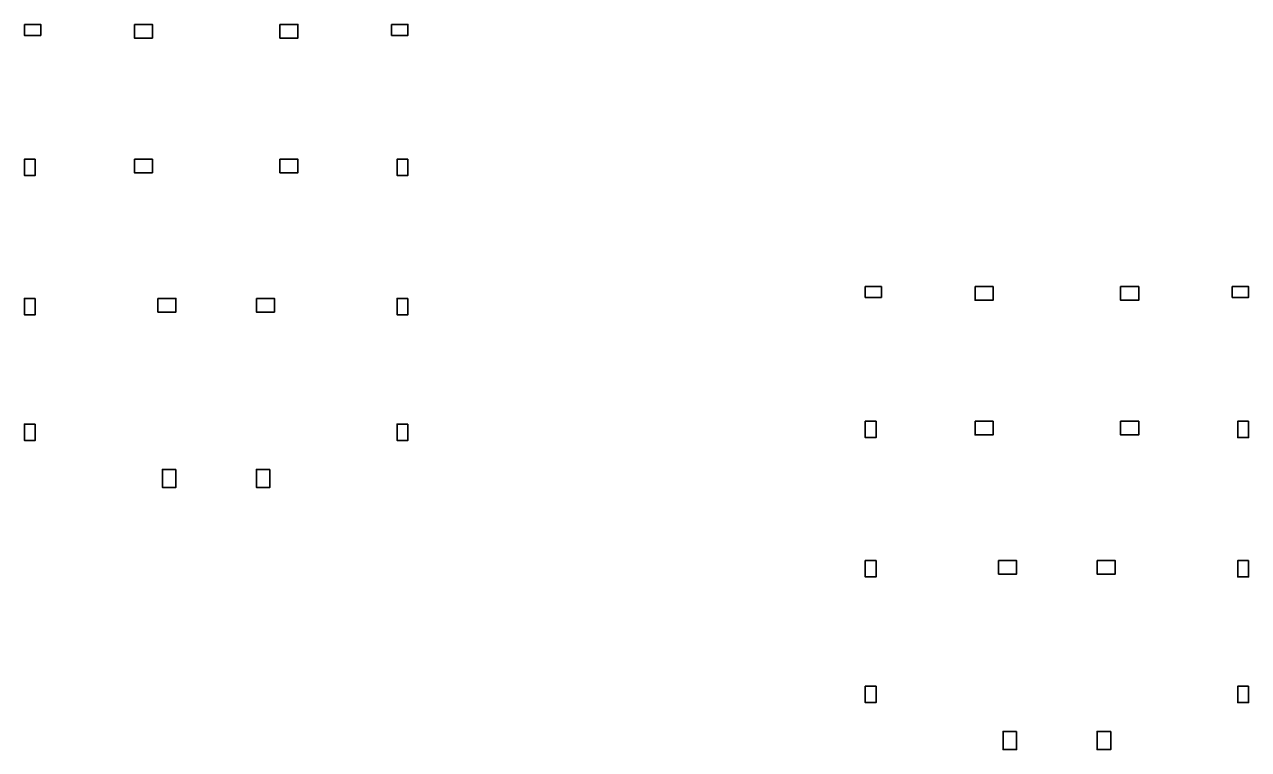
# Model space of a CAD drawing. Header units: inches. Extents: x -6918 to 21732, y -6368 to 1797.
# Drawn here: x -4365 to -3011, y -1210 to -408 of the extents above; entities that cross this region are included whole.
import ezdxf

# ---------------------------------------------------------------- set-up
doc = ezdxf.new("R2010")
doc.units = ezdxf.units.IN
doc.header["$MEASUREMENT"] = 0
doc.layers.add('COLOUMN', color=10, linetype='Continuous', lineweight=35)

# ---------------------------------------------------------------- blocks, each defined once
blk = doc.blocks.new('ADFSDF')
at = {"layer": 'COLOUMN'}
for points in [[(-22327.7, -19135.6), (-22309.7, -19135.6), (-22309.7, -19147.6), (-22327.7, -19147.6)], [(-22206.2, -19135.6), (-22186.2, -19135.6), (-22186.2, -19150.6), (-22206.2, -19150.6)], [(-22045.2, -19135.6), (-22025.2, -19135.6), (-22025.2, -19150.6), (-22045.2, -19150.6)], [(-21921.7, -19135.6), (-21903.7, -19135.6), (-21903.7, -19147.6), (-21921.7, -19147.6)], [(-22315.7, -19284.6), (-22315.7, -19302.6), (-22327.7, -19302.6), (-22327.7, -19284.6)], [(-22206.2, -19284.6), (-22186.2, -19284.6), (-22186.2, -19299.6), (-22206.2, -19299.6)], [(-22045.2, -19284.6), (-22025.2, -19284.6), (-22025.2, -19299.6), (-22045.2, -19299.6)], [(-21903.7, -19284.6), (-21903.7, -19302.6), (-21915.7, -19302.6), (-21915.7, -19284.6)], [(-22315.7, -19438.6), (-22315.7, -19456.6), (-22327.7, -19456.6), (-22327.7, -19438.6)], [(-22180.2, -19438.6), (-22160.2, -19438.6), (-22160.2, -19453.6), (-22180.2, -19453.6)], [(-22071.2, -19438.6), (-22051.2, -19438.6), (-22051.2, -19453.6), (-22071.2, -19453.6)], [(-21903.7, -19438.6), (-21903.7, -19456.6), (-21915.7, -19456.6), (-21915.7, -19438.6)], [(-22315.7, -19577.6), (-22315.7, -19595.6), (-22327.7, -19595.6), (-22327.7, -19577.6)], [(-21903.7, -19577.6), (-21903.7, -19595.6), (-21915.7, -19595.6), (-21915.7, -19577.6)], [(-22160.2, -19627.6), (-22160.2, -19647.6), (-22175.2, -19647.6), (-22175.2, -19627.6)], [(-22056.2, -19627.6), (-22056.2, -19647.6), (-22071.2, -19647.6), (-22071.2, -19627.6)]]:
    blk.add_lwpolyline(points, close=True, dxfattribs=at)

msp = doc.modelspace()

# ---------------------------------------------------------------- block references
at = {"layer": 'COLOUMN'}
for p in [(17962.8, 18727.8), (18892.6, 18437.9)]:
    msp.add_blockref('ADFSDF', p, dxfattribs=at)

doc.saveas('drawing.dxf')
